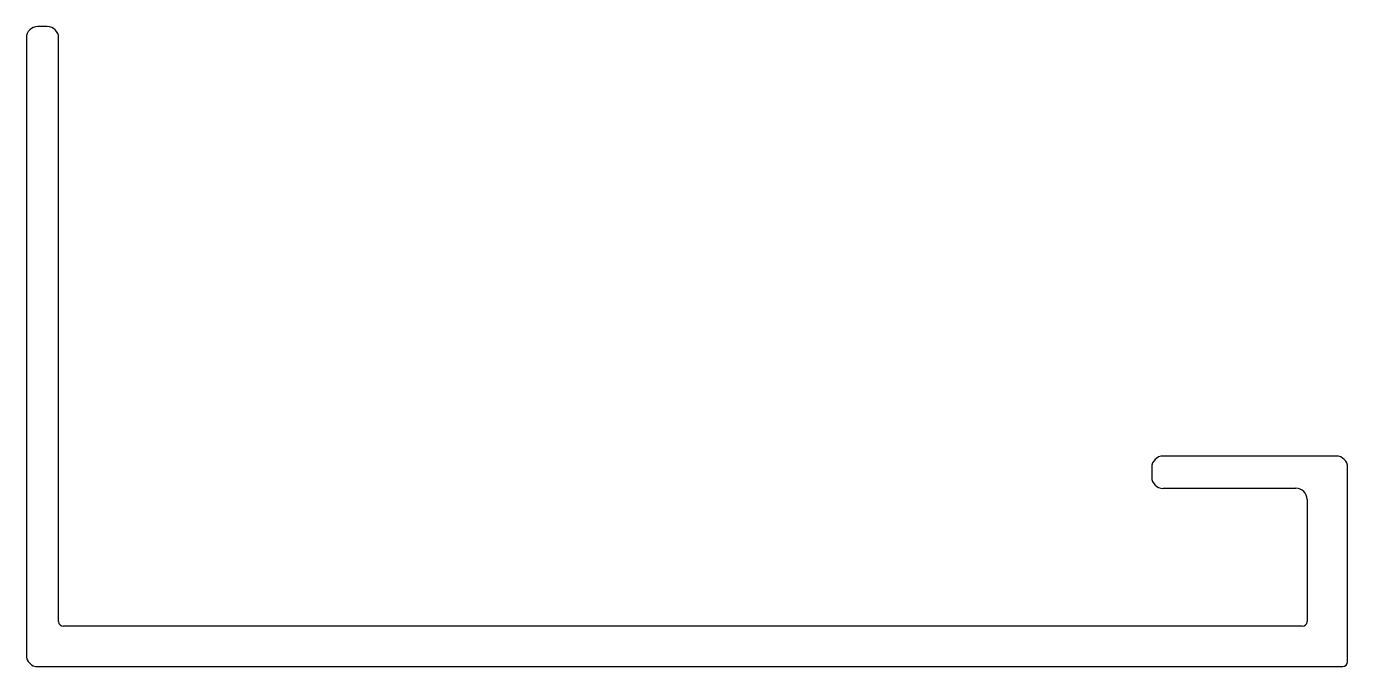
# Model space of a CAD drawing. Extents: x -49 to 55, y 3 to 54.
import ezdxf

# ---------------------------------------------------------------- set-up
doc = ezdxf.new("R2010")
doc.units = 0
doc.layers.get('0').update_dxf_attribs({"linetype": 'CONTINUOUS'})

msp = doc.modelspace()

# ---------------------------------------------------------------- linework, layer by layer
for p, q in [((-47.82, 53.84), (-48.58, 53.84)), ((-49.47, 52.95), (-49.47, 4.26)), ((-46.93, 6.93), (-46.93, 52.95)), ((53.84, 19.97), (40.17, 19.97)), ((39.28, 19.08), (39.28, 18.31)), ((54.72, 3.76), (54.72, 19.08)), ((40.17, 17.43), (50.64, 17.43)), ((51.53, 16.54), (51.53, 6.93)), ((51.15, 6.55), (-46.55, 6.55)), ((-48.58, 3.37), (2.88, 3.37)), ((2.88, 3.37), (54.34, 3.37))]:
    msp.add_line(p, q)
for centre, radius, start, end in [((-48.58, 52.95), 0.889, 90, 180), ((-47.82, 52.95), 0.889, 360, 90), ((40.17, 19.08), 0.889, 90, 180), ((53.84, 19.08), 0.889, 0, 90), ((40.17, 18.31), 0.889, 180, 270), ((50.64, 16.54), 0.889, 0, 90), ((-46.55, 6.93), 0.381, 180, 270), ((51.15, 6.93), 0.381, 270, 0), ((-48.58, 4.26), 0.889, 180, 270), ((54.34, 3.76), 0.381, 270, 360)]:
    msp.add_arc(centre, radius, start, end)

doc.saveas('drawing.dxf')
